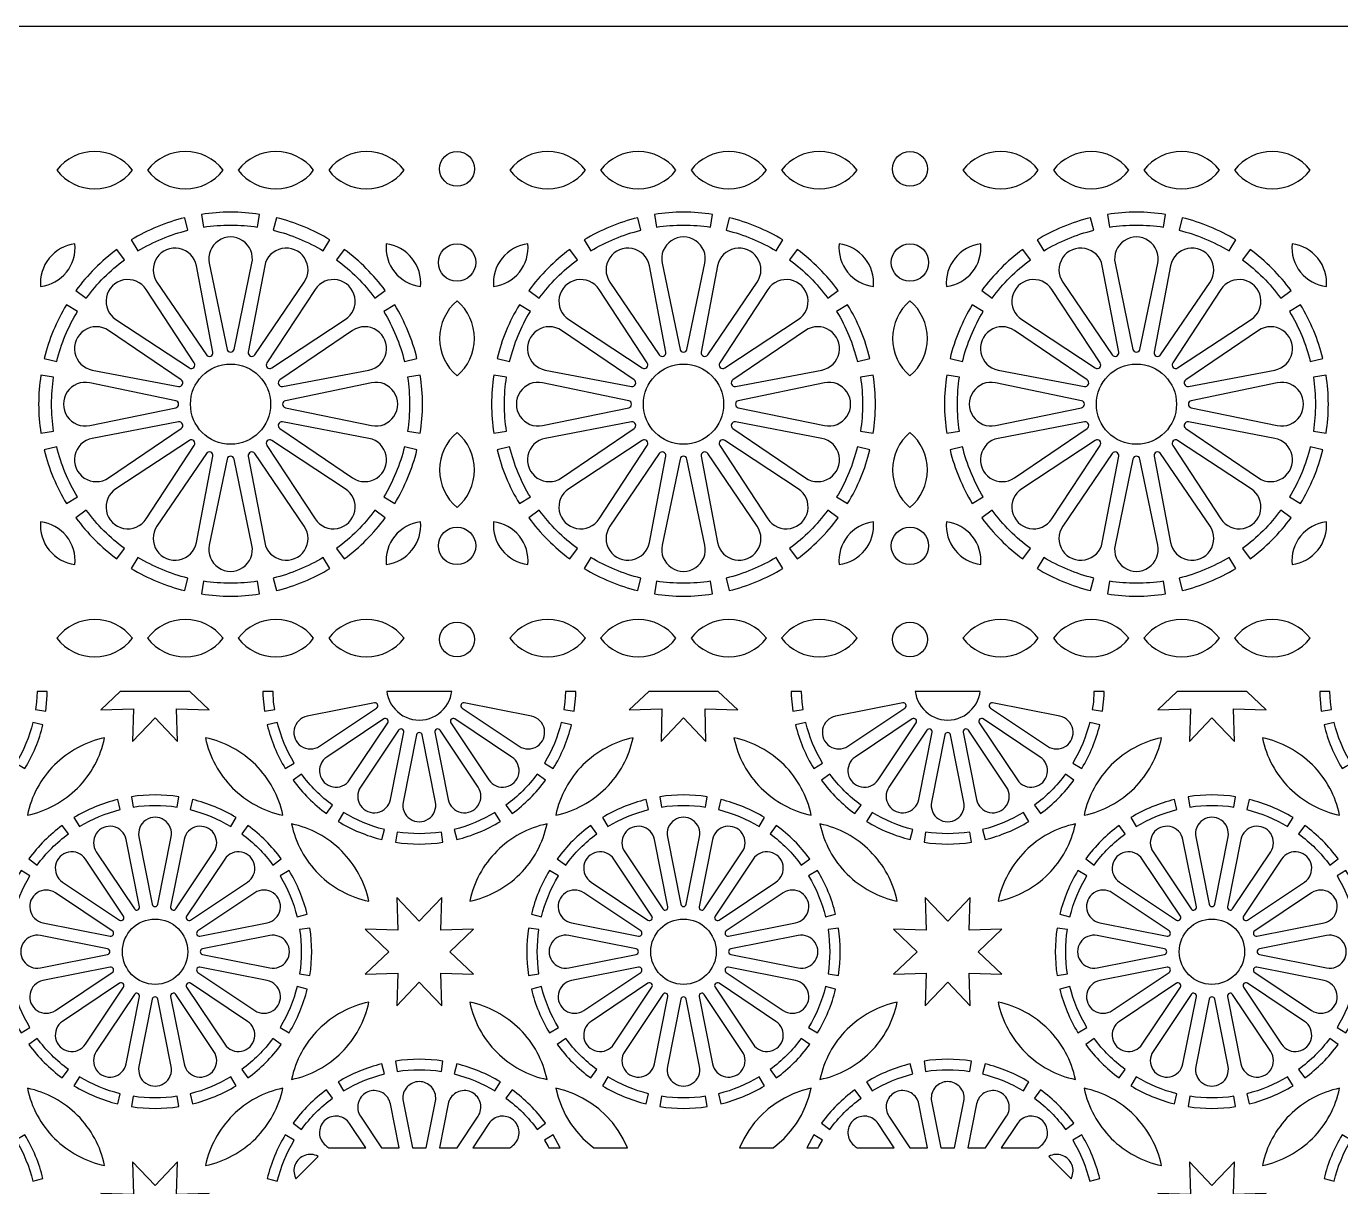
# Model space of a CAD drawing. Header units: millimetres. Extents: x 0 to 1400, y 170 to 1220.
# Drawn here: x 526 to 874.2, y 912.7 to 1220 of the extents above; entities that cross this region are included whole.
import ezdxf

# ---------------------------------------------------------------- set-up
doc = ezdxf.new("R2010")
doc.units = ezdxf.units.MM
doc.layers.add('CUT', color=1, linetype='CONTINUOUS')

msp = doc.modelspace()

# ---------------------------------------------------------------- linework, layer by layer
at = {"layer": 'CUT'}
for points in [[(0, 1220), (1400.15, 1220), (1400.15, 169.85), (0, 169.85)], [(528.815, 1043.85), (528.668, 1040.966), (528.377, 1039.082), (531.1, 1038.661), (531.526, 1042.805), (531.526, 1043.85)], [(550.854, 1043.85), (545.708, 1038.974), (554.357, 1039.207), (554.124, 1030.558), (560.075, 1036.839), (566.026, 1030.558), (565.793, 1039.207), (574.442, 1038.974), (569.296, 1043.85)], [(588.624, 1043.85), (588.624, 1042.805), (589.05, 1038.661), (591.773, 1039.082), (591.482, 1040.966), (591.335, 1043.85)], [(621.493, 1043.85), (621.607, 1043.126), (621.842, 1042.25), (622.167, 1041.404), (622.578, 1040.597), (623.072, 1039.837), (623.642, 1039.132), (624.282, 1038.492), (624.987, 1037.922), (625.747, 1037.428), (626.554, 1037.017), (627.4, 1036.692), (628.276, 1036.457), (629.17, 1036.316), (630.075, 1036.268), (630.98, 1036.316), (631.874, 1036.457), (632.75, 1036.692), (633.596, 1037.017), (634.403, 1037.428), (635.163, 1037.922), (635.868, 1038.492), (636.508, 1039.132), (637.078, 1039.837), (637.572, 1040.597), (637.983, 1041.404), (638.308, 1042.25), (638.543, 1043.126), (638.657, 1043.85)], [(668.815, 1043.85), (668.668, 1040.966), (668.377, 1039.082), (671.1, 1038.661), (671.526, 1042.805), (671.526, 1043.85)], [(690.854, 1043.85), (685.708, 1038.974), (694.357, 1039.207), (694.124, 1030.558), (700.075, 1036.839), (706.026, 1030.558), (705.793, 1039.207), (714.442, 1038.974), (709.296, 1043.85)], [(728.624, 1043.85), (728.624, 1042.805), (729.05, 1038.661), (731.773, 1039.082), (731.482, 1040.966), (731.335, 1043.85)], [(761.493, 1043.85), (761.607, 1043.126), (761.842, 1042.25), (762.167, 1041.404), (762.578, 1040.597), (763.072, 1039.837), (763.642, 1039.132), (764.282, 1038.492), (764.987, 1037.922), (765.747, 1037.428), (766.554, 1037.017), (767.4, 1036.692), (768.276, 1036.457), (769.17, 1036.316), (770.075, 1036.268), (770.98, 1036.316), (771.874, 1036.457), (772.75, 1036.692), (773.596, 1037.017), (774.403, 1037.428), (775.163, 1037.922), (775.868, 1038.492), (776.508, 1039.132), (777.078, 1039.837), (777.572, 1040.597), (777.983, 1041.404), (778.308, 1042.25), (778.543, 1043.126), (778.657, 1043.85)], [(808.815, 1043.85), (808.668, 1040.966), (808.377, 1039.082), (811.1, 1038.661), (811.526, 1042.805), (811.526, 1043.85)], [(830.854, 1043.85), (825.708, 1038.974), (834.357, 1039.207), (834.124, 1030.558), (840.075, 1036.839), (846.026, 1030.558), (845.793, 1039.207), (854.442, 1038.974), (849.296, 1043.85)], [(868.624, 1043.85), (868.624, 1042.805), (869.05, 1038.661), (871.773, 1039.082), (871.482, 1040.966), (871.335, 1043.85)], [(621.989, 974.925), (615.708, 968.974), (624.357, 969.207), (624.124, 960.558), (630.075, 966.839), (636.026, 960.558), (635.793, 969.207), (644.442, 968.974), (638.161, 974.925), (644.442, 980.876), (635.793, 980.643), (636.026, 989.292), (630.075, 983.011), (624.124, 989.292), (624.357, 980.643), (615.708, 980.876)], [(784.442, 980.876), (775.793, 980.643), (776.026, 989.292), (770.075, 983.011), (764.124, 989.292), (764.357, 980.643), (755.708, 980.876), (761.989, 974.925), (755.708, 968.974), (764.357, 969.207), (764.124, 960.558), (770.075, 966.839), (776.026, 960.558), (775.793, 969.207), (784.442, 968.974), (778.161, 974.925)], [(631.911, 923), (634.358, 935.299), (634.423, 935.749), (634.442, 936.203), (634.413, 936.655), (634.338, 937.103), (634.216, 937.54), (634.05, 937.962), (633.84, 938.365), (633.591, 938.743), (633.303, 939.094), (632.98, 939.413), (632.625, 939.697), (632.244, 939.943), (631.839, 940.147), (631.415, 940.309), (630.977, 940.426), (630.528, 940.495), (630.075, 940.519), (629.622, 940.495), (629.173, 940.426), (628.735, 940.309), (628.311, 940.147), (627.906, 939.943), (627.525, 939.697), (627.17, 939.413), (626.847, 939.094), (626.559, 938.743), (626.31, 938.365), (626.1, 937.962), (625.934, 937.54), (625.812, 937.103), (625.737, 936.655), (625.708, 936.203), (625.727, 935.749), (625.792, 935.299), (628.239, 923)], [(771.911, 923), (774.358, 935.299), (774.423, 935.749), (774.442, 936.203), (774.413, 936.655), (774.338, 937.103), (774.216, 937.54), (774.05, 937.962), (773.84, 938.365), (773.591, 938.743), (773.303, 939.094), (772.98, 939.413), (772.625, 939.697), (772.244, 939.943), (771.839, 940.147), (771.415, 940.309), (770.977, 940.426), (770.528, 940.495), (770.075, 940.519), (769.622, 940.495), (769.173, 940.426), (768.735, 940.309), (768.311, 940.147), (767.906, 939.943), (767.525, 939.697), (767.17, 939.413), (766.847, 939.094), (766.559, 938.743), (766.31, 938.365), (766.1, 937.962), (765.934, 937.54), (765.812, 937.103), (765.737, 936.655), (765.708, 936.203), (765.727, 935.749), (765.792, 935.299), (768.239, 923)], [(624.721, 923), (622.409, 934.625), (622.296, 935.067), (622.14, 935.493), (621.94, 935.9), (621.699, 936.285), (621.419, 936.642), (621.104, 936.968), (620.757, 937.26), (620.381, 937.515), (619.98, 937.728), (619.56, 937.9), (619.125, 938.026), (618.678, 938.107), (618.225, 938.141), (617.772, 938.128), (617.323, 938.068), (616.881, 937.961), (616.454, 937.81), (616.044, 937.615), (615.656, 937.378), (615.297, 937.103), (614.966, 936.791), (614.67, 936.447), (614.412, 936.074), (614.194, 935.676), (614.018, 935.258), (613.886, 934.824), (613.799, 934.379), (613.76, 933.926), (613.768, 933.473), (613.823, 933.022), (613.924, 932.581), (614.071, 932.151), (614.261, 931.739), (614.494, 931.347), (620.072, 923)], [(640.078, 923), (645.656, 931.347), (645.889, 931.739), (646.079, 932.151), (646.226, 932.581), (646.327, 933.022), (646.382, 933.473), (646.39, 933.926), (646.351, 934.379), (646.264, 934.824), (646.132, 935.258), (645.956, 935.676), (645.738, 936.074), (645.48, 936.447), (645.184, 936.791), (644.853, 937.103), (644.494, 937.378), (644.106, 937.615), (643.696, 937.81), (643.269, 937.961), (642.827, 938.068), (642.378, 938.128), (641.925, 938.141), (641.472, 938.107), (641.025, 938.026), (640.59, 937.9), (640.17, 937.728), (639.769, 937.515), (639.393, 937.26), (639.046, 936.968), (638.731, 936.642), (638.451, 936.285), (638.21, 935.9), (638.01, 935.493), (637.854, 935.067), (637.741, 934.625), (635.429, 923)], [(685.239, 923), (684.112, 925.406), (682.784, 927.607), (681.249, 929.67), (679.521, 931.576), (677.616, 933.303), (675.552, 934.839), (673.35, 936.167), (671.029, 937.275), (668.612, 938.152), (666.24, 938.76), (666.848, 936.388), (667.725, 933.971), (668.833, 931.65), (670.161, 929.448), (671.697, 927.384), (673.424, 925.479), (675.33, 923.751), (676.339, 923)], [(723.811, 923), (724.82, 923.751), (726.726, 925.479), (728.453, 927.384), (729.989, 929.448), (731.317, 931.65), (732.425, 933.971), (733.302, 936.388), (733.91, 938.76), (731.538, 938.152), (729.121, 937.275), (726.8, 936.167), (724.598, 934.839), (722.534, 933.303), (720.629, 931.576), (718.901, 929.67), (717.366, 927.607), (716.038, 925.406), (714.911, 923)], [(764.721, 923), (762.409, 934.625), (762.296, 935.067), (762.14, 935.493), (761.94, 935.9), (761.699, 936.285), (761.419, 936.642), (761.104, 936.968), (760.757, 937.26), (760.381, 937.515), (759.98, 937.728), (759.56, 937.9), (759.125, 938.026), (758.678, 938.107), (758.225, 938.141), (757.772, 938.128), (757.323, 938.068), (756.881, 937.961), (756.454, 937.81), (756.044, 937.615), (755.656, 937.378), (755.297, 937.103), (754.966, 936.791), (754.67, 936.447), (754.412, 936.074), (754.194, 935.676), (754.018, 935.258), (753.886, 934.824), (753.799, 934.379), (753.76, 933.926), (753.768, 933.473), (753.823, 933.022), (753.924, 932.581), (754.071, 932.151), (754.261, 931.739), (754.494, 931.347), (760.072, 923)], [(780.078, 923), (785.656, 931.347), (785.889, 931.739), (786.079, 932.151), (786.226, 932.581), (786.327, 933.022), (786.382, 933.473), (786.39, 933.926), (786.351, 934.379), (786.264, 934.824), (786.132, 935.258), (785.956, 935.676), (785.738, 936.074), (785.48, 936.447), (785.184, 936.791), (784.853, 937.103), (784.494, 937.378), (784.106, 937.615), (783.696, 937.81), (783.269, 937.961), (782.827, 938.068), (782.378, 938.128), (781.925, 938.141), (781.472, 938.107), (781.025, 938.026), (780.59, 937.9), (780.17, 937.728), (779.769, 937.515), (779.393, 937.26), (779.046, 936.968), (778.731, 936.642), (778.451, 936.285), (778.21, 935.9), (778.01, 935.493), (777.854, 935.067), (777.741, 934.625), (775.429, 923)], [(615.923, 923), (611.626, 929.431), (611.353, 929.796), (611.047, 930.129), (610.705, 930.429), (610.336, 930.693), (609.941, 930.915), (609.525, 931.096), (609.092, 931.233), (608.647, 931.324), (608.195, 931.368), (607.742, 931.366), (607.291, 931.316), (606.848, 931.22), (606.416, 931.078), (606.002, 930.892), (605.61, 930.665), (605.243, 930.398), (604.906, 930.094), (604.602, 929.757), (604.335, 929.39), (604.108, 928.998), (603.922, 928.584), (603.78, 928.152), (603.684, 927.709), (603.634, 927.258), (603.632, 926.805), (603.676, 926.353), (603.767, 925.908), (603.904, 925.475), (604.085, 925.059), (604.307, 924.664), (604.571, 924.295), (604.871, 923.953), (605.204, 923.647), (605.569, 923.374), (606.129, 923)], [(654.021, 923), (654.581, 923.374), (654.946, 923.647), (655.279, 923.953), (655.579, 924.295), (655.843, 924.664), (656.065, 925.059), (656.246, 925.475), (656.383, 925.908), (656.474, 926.353), (656.518, 926.805), (656.516, 927.258), (656.466, 927.709), (656.37, 928.152), (656.228, 928.584), (656.042, 928.998), (655.815, 929.39), (655.548, 929.757), (655.244, 930.094), (654.907, 930.398), (654.54, 930.665), (654.148, 930.892), (653.734, 931.078), (653.302, 931.22), (652.859, 931.316), (652.408, 931.366), (651.955, 931.368), (651.503, 931.324), (651.058, 931.233), (650.625, 931.096), (650.209, 930.915), (649.814, 930.693), (649.445, 930.429), (649.103, 930.129), (648.797, 929.796), (648.524, 929.431), (644.227, 923)], [(755.923, 923), (751.626, 929.431), (751.353, 929.796), (751.047, 930.129), (750.705, 930.429), (750.336, 930.693), (749.941, 930.915), (749.525, 931.096), (749.092, 931.233), (748.647, 931.324), (748.195, 931.368), (747.742, 931.366), (747.291, 931.316), (746.848, 931.22), (746.416, 931.078), (746.002, 930.892), (745.61, 930.665), (745.243, 930.398), (744.906, 930.094), (744.602, 929.757), (744.335, 929.39), (744.108, 928.998), (743.922, 928.584), (743.78, 928.152), (743.684, 927.709), (743.634, 927.258), (743.632, 926.805), (743.676, 926.353), (743.767, 925.908), (743.904, 925.475), (744.085, 925.059), (744.307, 924.664), (744.571, 924.295), (744.871, 923.953), (745.204, 923.647), (745.569, 923.374), (746.129, 923)], [(794.021, 923), (794.581, 923.374), (794.946, 923.647), (795.279, 923.953), (795.579, 924.295), (795.843, 924.664), (796.065, 925.059), (796.246, 925.475), (796.383, 925.908), (796.474, 926.353), (796.518, 926.805), (796.516, 927.258), (796.466, 927.709), (796.37, 928.152), (796.228, 928.584), (796.042, 928.998), (795.815, 929.39), (795.548, 929.757), (795.244, 930.094), (794.907, 930.398), (794.54, 930.665), (794.148, 930.892), (793.734, 931.078), (793.302, 931.22), (792.859, 931.316), (792.408, 931.366), (791.955, 931.368), (791.503, 931.324), (791.058, 931.233), (790.625, 931.096), (790.209, 930.915), (789.814, 930.693), (789.445, 930.429), (789.103, 930.129), (788.797, 929.796), (788.524, 929.431), (784.227, 923)], [(667.422, 923), (665.58, 926.412), (663.225, 924.981), (664.215, 923.351), (664.381, 923)], [(735.769, 923), (735.935, 923.351), (736.925, 924.981), (734.57, 926.412), (732.728, 923)], [(603.306, 920.702), (602.848, 920.93), (602.419, 921.076), (601.978, 921.177), (601.527, 921.232), (601.074, 921.24), (600.621, 921.201), (600.176, 921.114), (599.742, 920.982), (599.324, 920.806), (598.926, 920.588), (598.553, 920.33), (598.209, 920.034), (597.897, 919.703), (597.622, 919.344), (597.385, 918.956), (597.19, 918.546), (597.039, 918.119), (596.932, 917.677), (596.872, 917.228), (596.859, 916.775), (596.893, 916.322), (596.974, 915.875), (597.1, 915.44), (597.272, 915.02), (597.394, 914.791)], [(802.756, 914.791), (802.878, 915.02), (803.05, 915.44), (803.176, 915.875), (803.257, 916.322), (803.291, 916.775), (803.278, 917.228), (803.218, 917.677), (803.111, 918.119), (802.96, 918.546), (802.765, 918.956), (802.528, 919.344), (802.253, 919.703), (801.941, 920.034), (801.597, 920.33), (801.224, 920.588), (800.826, 920.806), (800.408, 920.982), (799.974, 921.114), (799.529, 921.201), (799.076, 921.24), (798.623, 921.232), (798.172, 921.177), (797.731, 921.076), (797.302, 920.93), (796.844, 920.702)], [(551.989, 904.925), (545.708, 898.974), (554.357, 899.207), (554.124, 890.558), (560.075, 896.839), (566.026, 890.558), (565.793, 899.207), (574.442, 898.974), (568.161, 904.925), (574.442, 910.876), (565.793, 910.643), (566.026, 919.292), (560.075, 913.011), (554.124, 919.292), (554.357, 910.643), (545.708, 910.876)], [(854.442, 910.876), (845.793, 910.643), (846.026, 919.292), (840.075, 913.011), (834.124, 919.292), (834.357, 910.643), (825.708, 910.876), (831.989, 904.925), (825.708, 898.974), (834.357, 899.207), (834.124, 890.558), (840.075, 896.839), (846.026, 890.558), (845.793, 899.207), (854.442, 898.974), (848.161, 904.925)]]:
    msp.add_lwpolyline(points, close=True, dxfattribs=at)
for points in [[(554.081, 1181.9, 0.2338316), (544.075, 1186.85, 0.2338316), (534.069, 1181.9, 0.2338316), (544.075, 1176.95, 0.2338316)], [(578.081, 1181.9, 0.2338316), (568.075, 1186.85, 0.2338316), (558.069, 1181.9, 0.2338316), (568.075, 1176.95, 0.2338316)], [(602.081, 1181.9, 0.2338316), (592.075, 1186.85, 0.2338316), (582.069, 1181.9, 0.2338316), (592.075, 1176.95, 0.2338316)], [(626.081, 1181.9, 0.2338316), (616.075, 1186.85, 0.2338316), (606.069, 1181.9, 0.2338316), (616.075, 1176.95, 0.2338316)], [(674.081, 1181.9, 0.2338316), (664.075, 1186.85, 0.2338316), (654.069, 1181.9, 0.2338316), (664.075, 1176.95, 0.2338316)], [(698.081, 1181.9, 0.2338316), (688.075, 1186.85, 0.2338316), (678.069, 1181.9, 0.2338316), (688.075, 1176.95, 0.2338316)], [(712.075, 1176.95, 0.2338316), (722.081, 1181.9, 0.2338316), (712.075, 1186.85, 0.2338316), (702.069, 1181.9, 0.2338316)], [(736.075, 1176.95, 0.2338316), (746.081, 1181.9, 0.2338316), (736.075, 1186.85, 0.2338316), (726.069, 1181.9, 0.2338316)], [(784.075, 1176.95, 0.2338316), (794.081, 1181.9, 0.2338316), (784.075, 1186.85, 0.2338316), (774.069, 1181.9, 0.2338316)], [(808.075, 1176.95, 0.2338316), (818.081, 1181.9, 0.2338316), (808.075, 1186.85, 0.2338316), (798.069, 1181.9, 0.2338316)], [(832.075, 1176.95, 0.2338316), (842.081, 1181.9, 0.2338316), (832.075, 1186.85, 0.2338316), (822.069, 1181.9, 0.2338316)], [(856.075, 1176.95, 0.2338316), (866.081, 1181.9, 0.2338316), (856.075, 1186.85, 0.2338316), (846.069, 1181.9, 0.2338316)], [(572.906, 1166.811, -0.0760181), (587.244, 1166.811), (587.766, 1170.185, 0.0760714), (572.384, 1170.185)], [(692.906, 1166.811, -0.0760181), (707.244, 1166.811), (707.766, 1170.185, 0.0760714), (692.384, 1170.185)], [(827.766, 1170.185, 0.0760714), (812.384, 1170.185), (812.906, 1166.811, -0.0760181), (827.244, 1166.811)], [(555.509, 1160.498, -0.076018), (568.756, 1165.985), (567.947, 1169.302, 0.0760714), (553.736, 1163.416)], [(591.394, 1165.985, -0.076018), (604.641, 1160.498), (606.414, 1163.416, 0.0760714), (592.203, 1169.302)], [(675.509, 1160.498, -0.076018), (688.756, 1165.985), (687.947, 1169.302, 0.0760714), (673.736, 1163.416)], [(726.414, 1163.416, 0.0760714), (712.203, 1169.302), (711.394, 1165.985, -0.076018), (724.641, 1160.498)], [(807.947, 1169.302, 0.0760714), (793.736, 1163.416), (795.509, 1160.498, -0.076018), (808.756, 1165.985)], [(846.414, 1163.416, 0.0760714), (832.203, 1169.302), (831.394, 1165.985, -0.076018), (844.641, 1160.498)], [(580.999, 1134.444), (585.739, 1157.243, 1.229312), (574.411, 1157.243), (579.151, 1134.444, 0.8134626)], [(700.999, 1134.444), (705.739, 1157.243, 1.229312), (694.411, 1157.243), (699.151, 1134.444, 0.8134626)], [(820.999, 1134.444), (825.739, 1157.243, 1.229312), (814.411, 1157.243), (819.151, 1134.444, 0.8134626)], [(538.851, 1162.388, 0.1947318), (532.008, 1158.57, 0.1947317), (529.749, 1151.068, 0.1947318), (536.592, 1154.886, 0.1947317)], [(541.852, 1148.009, -0.0760181), (551.991, 1158.148), (549.975, 1160.902, 0.0760714), (539.098, 1150.025)], [(575.372, 1133.693), (571.027, 1156.57, 1.2293118), (560.561, 1152.234), (573.665, 1132.986, 0.8134636)], [(586.485, 1132.986), (599.589, 1152.234, 1.2293118), (589.123, 1156.57), (584.778, 1133.693, 0.8134636)], [(608.159, 1158.148, -0.0760181), (618.298, 1148.009), (621.052, 1150.025, 0.0760714), (610.175, 1160.902)], [(630.401, 1151.068, 0.1947317), (628.142, 1158.57, 0.1947318), (621.299, 1162.388, 0.1947317), (623.558, 1154.886, 0.1947318)], [(658.851, 1162.388, 0.1947318), (652.008, 1158.57, 0.1947317), (649.749, 1151.068, 0.1947318), (656.592, 1154.886, 0.1947317)], [(661.852, 1148.009, -0.0760181), (671.991, 1158.148), (669.975, 1160.902, 0.0760714), (659.098, 1150.025)], [(695.372, 1133.693), (691.027, 1156.57, 1.2293118), (680.561, 1152.234), (693.665, 1132.986, 0.8134636)], [(706.485, 1132.986), (719.589, 1152.234, 1.2293118), (709.123, 1156.57), (704.778, 1133.693, 0.8134636)], [(741.052, 1150.025, 0.0760714), (730.175, 1160.902), (728.159, 1158.148, -0.0760181), (738.298, 1148.009)], [(743.558, 1154.886, 0.1947318), (750.401, 1151.068, 0.1947317), (748.142, 1158.57, 0.1947318), (741.299, 1162.388, 0.1947317)], [(776.592, 1154.886, 0.1947317), (778.851, 1162.388, 0.1947318), (772.008, 1158.57, 0.1947317), (769.749, 1151.068, 0.1947318)], [(789.975, 1160.902, 0.0760714), (779.098, 1150.025), (781.852, 1148.009, -0.0760181), (791.991, 1158.148)], [(815.372, 1133.693), (811.027, 1156.57, 1.2293118), (800.561, 1152.234), (813.665, 1132.986, 0.8134636)], [(826.485, 1132.986), (839.589, 1152.234, 1.2293118), (829.123, 1156.57), (824.778, 1133.693, 0.8134636)], [(861.052, 1150.025, 0.0760714), (850.175, 1160.902), (848.159, 1158.148, -0.0760181), (858.298, 1148.009)], [(863.558, 1154.886, 0.1947318), (870.401, 1151.068, 0.1947317), (868.142, 1158.57, 0.1947318), (861.299, 1162.388, 0.1947317)], [(570.461, 1130.845), (557.692, 1150.318, 1.2293119), (549.682, 1142.308), (569.155, 1129.539, 0.8134633)], [(590.995, 1129.539), (610.468, 1142.308, 1.2293119), (602.458, 1150.318), (589.689, 1130.845, 0.8134633)], [(690.461, 1130.845), (677.692, 1150.318, 1.2293119), (669.682, 1142.308), (689.155, 1129.539, 0.8134633)], [(710.995, 1129.539), (730.468, 1142.308, 1.2293119), (722.458, 1150.318), (709.689, 1130.845, 0.8134633)], [(810.461, 1130.845), (797.692, 1150.318, 1.2293119), (789.682, 1142.308), (809.155, 1129.539, 0.8134633)], [(830.995, 1129.539), (850.468, 1142.308, 1.2293119), (842.458, 1150.318), (829.689, 1130.845, 0.8134633)], [(534.015, 1131.244, -0.076018), (539.502, 1144.491), (536.584, 1146.264, 0.0760714), (530.698, 1132.053)], [(620.648, 1144.491, -0.076018), (626.135, 1131.244), (629.452, 1132.053, 0.0760714), (623.566, 1146.264)], [(640.075, 1127.393, 0.2205825), (644.69, 1137.345, 0.2205825), (640.075, 1147.297, 0.2205825), (635.46, 1137.345, 0.2205825)], [(654.015, 1131.244, -0.076018), (659.502, 1144.491), (656.584, 1146.264, 0.0760714), (650.698, 1132.053)], [(749.452, 1132.053, 0.0760714), (743.566, 1146.264), (740.648, 1144.491, -0.076018), (746.135, 1131.244)], [(764.69, 1137.345, 0.2205825), (760.075, 1147.297, 0.2205825), (755.46, 1137.345, 0.2205825), (760.075, 1127.393, 0.2205825)], [(776.584, 1146.264, 0.0760714), (770.698, 1132.053), (774.015, 1131.244, -0.076018), (779.502, 1144.491)], [(869.452, 1132.053, 0.0760714), (863.566, 1146.264), (860.648, 1144.491, -0.076018), (866.135, 1131.244)], [(567.014, 1126.335), (547.766, 1139.439, 1.2293118), (543.43, 1128.973), (566.307, 1124.628, 0.8134636)], [(593.843, 1124.628), (616.72, 1128.973, 1.2293118), (612.384, 1139.439), (593.136, 1126.335, 0.8134636)], [(687.014, 1126.335), (667.766, 1139.439, 1.2293118), (663.43, 1128.973), (686.307, 1124.628, 0.8134636)], [(713.843, 1124.628), (736.72, 1128.973, 1.2293118), (732.384, 1139.439), (713.136, 1126.335, 0.8134636)], [(807.014, 1126.335), (787.766, 1139.439, 1.2293118), (783.43, 1128.973), (806.307, 1124.628, 0.8134636)], [(833.843, 1124.628), (856.72, 1128.973, 1.2293118), (852.384, 1139.439), (833.136, 1126.335, 0.8134636)], [(533.189, 1112.756, -0.0760181), (533.189, 1127.094), (529.815, 1127.616, 0.0760714), (529.815, 1112.234)], [(565.556, 1120.849), (542.757, 1125.589, 1.229312), (542.757, 1114.261), (565.556, 1119.001, 0.8134626)], [(594.594, 1119.001), (617.393, 1114.261, 1.229312), (617.393, 1125.589), (594.594, 1120.849, 0.8134626)], [(626.961, 1127.094, -0.0760181), (626.961, 1112.756), (630.335, 1112.234, 0.0760714), (630.335, 1127.616)], [(653.189, 1112.756, -0.0760181), (653.189, 1127.094), (649.815, 1127.616, 0.0760714), (649.815, 1112.234)], [(685.556, 1120.849), (662.757, 1125.589, 1.229312), (662.757, 1114.261), (685.556, 1119.001, 0.8134626)], [(714.594, 1119.001), (737.393, 1114.261, 1.229312), (737.393, 1125.589), (714.594, 1120.849, 0.8134626)], [(750.335, 1112.234, 0.0760714), (750.335, 1127.616), (746.961, 1127.094, -0.0760181), (746.961, 1112.756)], [(769.815, 1127.616, 0.0760714), (769.815, 1112.234), (773.189, 1112.756, -0.0760181), (773.189, 1127.094)], [(805.556, 1120.849), (782.757, 1125.589, 1.229312), (782.757, 1114.261), (805.556, 1119.001, 0.8134626)], [(834.594, 1119.001), (857.393, 1114.261, 1.229312), (857.393, 1125.589), (834.594, 1120.849, 0.8134626)], [(870.335, 1112.234, 0.0760714), (870.335, 1127.616), (866.961, 1127.094, -0.0760181), (866.961, 1112.756)], [(566.307, 1115.222), (543.43, 1110.877, 1.2293118), (547.766, 1100.411), (567.014, 1113.515, 0.8134636)], [(593.136, 1113.515), (612.384, 1100.411, 1.2293118), (616.72, 1110.877), (593.843, 1115.222, 0.8134636)], [(686.307, 1115.222), (663.43, 1110.877, 1.2293118), (667.766, 1100.411), (687.014, 1113.515, 0.8134636)], [(713.136, 1113.515), (732.384, 1100.411, 1.2293118), (736.72, 1110.877), (713.843, 1115.222, 0.8134636)], [(806.307, 1115.222), (783.43, 1110.877, 1.2293118), (787.766, 1100.411), (807.014, 1113.515, 0.8134636)], [(833.136, 1113.515), (852.384, 1100.411, 1.2293118), (856.72, 1110.877), (833.843, 1115.222, 0.8134636)], [(640.075, 1092.553, 0.2205825), (644.69, 1102.505, 0.2205825), (640.075, 1112.457, 0.2205825), (635.46, 1102.505, 0.2205825)], [(764.69, 1102.505, 0.2205825), (760.075, 1112.457, 0.2205825), (755.46, 1102.505, 0.2205825), (760.075, 1092.553, 0.2205825)], [(539.502, 1095.359, -0.076018), (534.015, 1108.606), (530.698, 1107.797, 0.0760714), (536.584, 1093.586)], [(569.155, 1110.311), (549.682, 1097.542, 1.2293119), (557.692, 1089.532), (570.461, 1109.005, 0.8134633)], [(589.689, 1109.005), (602.458, 1089.532, 1.2293119), (610.468, 1097.542), (590.995, 1110.311, 0.8134633)], [(626.135, 1108.606, -0.076018), (620.648, 1095.359), (623.566, 1093.586, 0.0760714), (629.452, 1107.797)], [(659.502, 1095.359, -0.076018), (654.015, 1108.606), (650.698, 1107.797, 0.0760714), (656.584, 1093.586)], [(689.155, 1110.311), (669.682, 1097.542, 1.2293119), (677.692, 1089.532), (690.461, 1109.005, 0.8134633)], [(709.689, 1109.005), (722.458, 1089.532, 1.2293119), (730.468, 1097.542), (710.995, 1110.311, 0.8134633)], [(743.566, 1093.586, 0.0760714), (749.452, 1107.797), (746.135, 1108.606, -0.076018), (740.648, 1095.359)], [(770.698, 1107.797, 0.0760714), (776.584, 1093.586), (779.502, 1095.359, -0.076018), (774.015, 1108.606)], [(809.155, 1110.311), (789.682, 1097.542, 1.2293119), (797.692, 1089.532), (810.461, 1109.005, 0.8134633)], [(829.689, 1109.005), (842.458, 1089.532, 1.2293119), (850.468, 1097.542), (830.995, 1110.311, 0.8134633)], [(863.566, 1093.586, 0.0760714), (869.452, 1107.797), (866.135, 1108.606, -0.076018), (860.648, 1095.359)], [(573.665, 1106.864), (560.561, 1087.616, 1.2293118), (571.027, 1083.28), (575.372, 1106.157, 0.8134636)], [(579.151, 1105.406), (574.411, 1082.607, 1.229312), (585.739, 1082.607), (580.999, 1105.406, 0.8134626)], [(584.778, 1106.157), (589.123, 1083.28, 1.2293118), (599.589, 1087.616), (586.485, 1106.864, 0.8134636)], [(693.665, 1106.864), (680.561, 1087.616, 1.2293118), (691.027, 1083.28), (695.372, 1106.157, 0.8134636)], [(699.151, 1105.406), (694.411, 1082.607, 1.229312), (705.739, 1082.607), (700.999, 1105.406, 0.8134626)], [(704.778, 1106.157), (709.123, 1083.28, 1.2293118), (719.589, 1087.616), (706.485, 1106.864, 0.8134636)], [(813.665, 1106.864), (800.561, 1087.616, 1.2293118), (811.027, 1083.28), (815.372, 1106.157, 0.8134636)], [(819.151, 1105.406), (814.411, 1082.607, 1.229312), (825.739, 1082.607), (820.999, 1105.406, 0.8134626)], [(824.778, 1106.157), (829.123, 1083.28, 1.2293118), (839.589, 1087.616), (826.485, 1106.864, 0.8134636)], [(551.991, 1081.702, -0.0760181), (541.852, 1091.841), (539.098, 1089.825, 0.0760714), (549.975, 1078.948)], [(618.298, 1091.841, -0.0760181), (608.159, 1081.702), (610.175, 1078.948, 0.0760714), (621.052, 1089.825)], [(671.991, 1081.702, -0.0760181), (661.852, 1091.841), (659.098, 1089.825, 0.0760714), (669.975, 1078.948)], [(730.175, 1078.948, 0.0760714), (741.052, 1089.825), (738.298, 1091.841, -0.0760181), (728.159, 1081.702)], [(779.098, 1089.825, 0.0760714), (789.975, 1078.948), (791.991, 1081.702, -0.0760181), (781.852, 1091.841)], [(850.175, 1078.948, 0.0760714), (861.052, 1089.825), (858.298, 1091.841, -0.0760181), (848.159, 1081.702)], [(529.749, 1088.782, 0.1947317), (532.008, 1081.28, 0.1947318), (538.851, 1077.462, 0.1947317), (536.592, 1084.964, 0.1947318)], [(621.299, 1077.462, 0.1947318), (628.142, 1081.28, 0.1947317), (630.401, 1088.782, 0.1947318), (623.558, 1084.964, 0.1947317)], [(649.749, 1088.782, 0.1947317), (652.008, 1081.28, 0.1947318), (658.851, 1077.462, 0.1947317), (656.592, 1084.964, 0.1947318)], [(743.558, 1084.964, 0.1947317), (741.299, 1077.462, 0.1947318), (748.142, 1081.28, 0.1947317), (750.401, 1088.782, 0.1947318)], [(776.592, 1084.964, 0.1947318), (769.749, 1088.782, 0.1947317), (772.008, 1081.28, 0.1947318), (778.851, 1077.462, 0.1947317)], [(863.558, 1084.964, 0.1947317), (861.299, 1077.462, 0.1947318), (868.142, 1081.28, 0.1947317), (870.401, 1088.782, 0.1947318)], [(568.756, 1073.865, -0.076018), (555.509, 1079.352), (553.736, 1076.434, 0.0760714), (567.947, 1070.548)], [(604.641, 1079.352, -0.076018), (591.394, 1073.865), (592.203, 1070.548, 0.0760714), (606.414, 1076.434)], [(688.756, 1073.865, -0.076018), (675.509, 1079.352), (673.736, 1076.434, 0.0760714), (687.947, 1070.548)], [(712.203, 1070.548, 0.0760714), (726.414, 1076.434), (724.641, 1079.352, -0.076018), (711.394, 1073.865)], [(793.736, 1076.434, 0.0760714), (807.947, 1070.548), (808.756, 1073.865, -0.076018), (795.509, 1079.352)], [(832.203, 1070.548, 0.0760714), (846.414, 1076.434), (844.641, 1079.352, -0.076018), (831.394, 1073.865)], [(587.244, 1073.039, -0.0760181), (572.906, 1073.039), (572.384, 1069.665, 0.0760714), (587.766, 1069.665)], [(707.244, 1073.039, -0.0760181), (692.906, 1073.039), (692.384, 1069.665, 0.0760714), (707.766, 1069.665)], [(812.384, 1069.665, 0.0760714), (827.766, 1069.665), (827.244, 1073.039, -0.0760181), (812.906, 1073.039)], [(554.081, 1057.95, 0.2338316), (544.075, 1062.9, 0.2338316), (534.069, 1057.95, 0.2338316), (544.075, 1053, 0.2338316)], [(578.081, 1057.95, 0.2338316), (568.075, 1062.9, 0.2338316), (558.069, 1057.95, 0.2338316), (568.075, 1053, 0.2338316)], [(602.081, 1057.95, 0.2338316), (592.075, 1062.9, 0.2338316), (582.069, 1057.95, 0.2338316), (592.075, 1053, 0.2338316)], [(626.081, 1057.95, 0.2338316), (616.075, 1062.9, 0.2338316), (606.069, 1057.95, 0.2338316), (616.075, 1053, 0.2338316)], [(674.081, 1057.95, 0.2338316), (664.075, 1062.9, 0.2338316), (654.069, 1057.95, 0.2338316), (664.075, 1053, 0.2338316)], [(698.081, 1057.95, 0.2338316), (688.075, 1062.9, 0.2338316), (678.069, 1057.95, 0.2338316), (688.075, 1053, 0.2338316)], [(712.075, 1053, 0.2338316), (722.081, 1057.95, 0.2338316), (712.075, 1062.9, 0.2338316), (702.069, 1057.95, 0.2338316)], [(736.075, 1053, 0.2338316), (746.081, 1057.95, 0.2338316), (736.075, 1062.9, 0.2338316), (726.069, 1057.95, 0.2338316)], [(784.075, 1053, 0.2338316), (794.081, 1057.95, 0.2338316), (784.075, 1062.9, 0.2338316), (774.069, 1057.95, 0.2338316)], [(808.075, 1053, 0.2338316), (818.081, 1057.95, 0.2338316), (808.075, 1062.9, 0.2338316), (798.069, 1057.95, 0.2338316)], [(832.075, 1053, 0.2338316), (842.081, 1057.95, 0.2338316), (832.075, 1062.9, 0.2338316), (822.069, 1057.95, 0.2338316)], [(856.075, 1053, 0.2338316), (866.081, 1057.95, 0.2338316), (856.075, 1062.9, 0.2338316), (846.069, 1057.95, 0.2338316)], [(618.176, 1040.799), (600.373, 1037.258, 1.2185033), (603.651, 1029.343), (618.743, 1039.428, 0.8206798)], [(641.407, 1039.428), (656.499, 1029.343, 1.2185033), (659.777, 1037.258), (641.974, 1040.799, 0.8206798)], [(758.176, 1040.799), (740.373, 1037.258, 1.2185033), (743.651, 1029.343), (758.743, 1039.428, 0.8206798)], [(781.407, 1039.428), (796.499, 1029.343, 1.2185033), (799.777, 1037.258), (781.974, 1040.799, 0.8206798)], [(527.697, 1035.666, -0.0758398), (523.225, 1024.869), (525.584, 1023.436, 0.0759046), (530.378, 1035.012)], [(596.925, 1024.869, -0.0758398), (592.453, 1035.666), (589.772, 1035.012, 0.0759046), (594.566, 1023.436)], [(620.66, 1036.56), (605.568, 1026.475, 1.2185039), (611.625, 1020.418), (621.71, 1035.51, 0.8206772)], [(638.44, 1035.51), (648.525, 1020.418, 1.2185039), (654.582, 1026.475), (639.49, 1036.56, 0.8206772)], [(667.697, 1035.666, -0.0758398), (663.225, 1024.869), (665.584, 1023.436, 0.0759046), (670.378, 1035.012)], [(729.772, 1035.012, 0.0759046), (734.566, 1023.436), (736.925, 1024.869, -0.0758398), (732.453, 1035.666)], [(760.66, 1036.56), (745.568, 1026.475, 1.2185039), (751.625, 1020.418), (761.71, 1035.51, 0.8206772)], [(778.44, 1035.51), (788.525, 1020.418, 1.2185039), (794.582, 1026.475), (779.49, 1036.56, 0.8206772)], [(805.584, 1023.436, 0.0759046), (810.378, 1035.012), (807.697, 1035.666, -0.0758398), (803.225, 1024.869)], [(869.772, 1035.012, 0.0759046), (874.566, 1023.436), (876.925, 1024.869, -0.0758398), (872.453, 1035.666)], [(526.233, 1011.083, 0.1456685), (539.521, 1018.274, 0.1456685), (546.712, 1031.562, 0.1456685), (533.424, 1024.371, 0.1456685)], [(593.917, 1011.083, 0.1456685), (586.726, 1024.371, 0.1456685), (573.438, 1031.562, 0.1456685), (580.629, 1018.274, 0.1456685)], [(624.578, 1033.593), (614.493, 1018.501, 1.2185033), (622.408, 1015.223), (625.949, 1033.026, 0.8206798)], [(629.333, 1032.352), (625.792, 1014.549, 1.2185037), (634.358, 1014.549), (630.817, 1032.352, 0.8206783)], [(634.201, 1033.026), (637.742, 1015.223, 1.2185033), (645.657, 1018.501), (635.572, 1033.593, 0.8206798)], [(666.233, 1011.083, 0.1456685), (679.521, 1018.274, 0.1456685), (686.712, 1031.562, 0.1456685), (673.424, 1024.371, 0.1456685)], [(726.726, 1024.371, 0.1456685), (713.438, 1031.562, 0.1456685), (720.629, 1018.274, 0.1456685), (733.917, 1011.083, 0.1456685)], [(764.578, 1033.593), (754.493, 1018.501, 1.2185033), (762.408, 1015.223), (765.949, 1033.026, 0.8206798)], [(769.333, 1032.352), (765.792, 1014.549, 1.2185037), (774.358, 1014.549), (770.817, 1032.352, 0.8206783)], [(774.201, 1033.026), (777.742, 1015.223, 1.2185033), (785.657, 1018.501), (775.572, 1033.593, 0.8206798)], [(819.521, 1018.274, 0.1456685), (826.712, 1031.562, 0.1456685), (813.424, 1024.371, 0.1456685), (806.233, 1011.083, 0.1456685)], [(866.726, 1024.371, 0.1456685), (853.438, 1031.562, 0.1456685), (860.629, 1018.274, 0.1456685), (873.917, 1011.083, 0.1456685)], [(607.123, 1013.71, -0.0758399), (598.86, 1021.973), (596.633, 1020.343, 0.0759044), (605.493, 1011.483)], [(661.29, 1021.973, -0.0758399), (653.027, 1013.71), (654.657, 1011.483, 0.0759044), (663.517, 1020.343)], [(736.633, 1020.343, 0.0759044), (745.493, 1011.483), (747.123, 1013.71, -0.0758399), (738.86, 1021.973)], [(794.657, 1011.483, 0.0759044), (803.517, 1020.343), (801.29, 1021.973, -0.0758399), (793.027, 1013.71)], [(540.019, 1008.075, -0.0758398), (550.816, 1012.547), (550.162, 1015.228, 0.0759046), (538.586, 1010.434)], [(554.232, 1013.227, -0.0758397), (565.918, 1013.227), (566.339, 1015.954, 0.0759046), (553.811, 1015.954)], [(569.334, 1012.547, -0.0758398), (580.131, 1008.075), (581.564, 1010.434, 0.0759046), (569.988, 1015.228)], [(680.019, 1008.075, -0.0758398), (690.816, 1012.547), (690.162, 1015.228, 0.0759046), (678.586, 1010.434)], [(706.339, 1015.954, 0.0759046), (693.811, 1015.954), (694.232, 1013.227, -0.0758397), (705.918, 1013.227)], [(721.564, 1010.434, 0.0759046), (709.988, 1015.228), (709.334, 1012.547, -0.0758398), (720.131, 1008.075)], [(830.162, 1015.228, 0.0759046), (818.586, 1010.434), (820.019, 1008.075, -0.0758398), (830.816, 1012.547)], [(846.339, 1015.954, 0.0759046), (833.811, 1015.954), (834.232, 1013.227, -0.0758397), (845.918, 1013.227)], [(861.564, 1010.434, 0.0759046), (849.988, 1015.228), (849.334, 1012.547, -0.0758398), (860.131, 1008.075)], [(560.817, 987.498), (564.358, 1005.301, 1.2185037), (555.792, 1005.301), (559.333, 987.498, 0.8206783)], [(620.816, 1007.303, -0.0758398), (610.019, 1011.775), (608.586, 1009.416, 0.0759046), (620.162, 1004.622)], [(650.131, 1011.775, -0.0758398), (639.334, 1007.303), (639.988, 1004.622, 0.0759046), (651.564, 1009.416)], [(700.817, 987.498), (704.358, 1005.301, 1.2185037), (695.792, 1005.301), (699.333, 987.498, 0.8206783)], [(748.586, 1009.416, 0.0759046), (760.162, 1004.622), (760.816, 1007.303, -0.0758398), (750.019, 1011.775)], [(779.988, 1004.622, 0.0759046), (791.564, 1009.416), (790.131, 1011.775, -0.0758398), (779.334, 1007.303)], [(840.817, 987.498), (844.358, 1005.301, 1.2185037), (835.792, 1005.301), (839.333, 987.498, 0.8206783)], [(528.86, 997.877, -0.0758399), (537.123, 1006.14), (535.493, 1008.367, 0.0759044), (526.633, 999.507)], [(555.949, 986.824), (552.408, 1004.627, 1.2185033), (544.493, 1001.349), (554.578, 986.257, 0.8206798)], [(565.572, 986.257), (575.657, 1001.349, 1.2185033), (567.742, 1004.627), (564.201, 986.824, 0.8206798)], [(583.027, 1006.14, -0.0758399), (591.29, 997.877), (593.517, 999.507, 0.0759044), (584.657, 1008.367)], [(596.233, 1008.767, 0.1456685), (603.424, 995.479, 0.1456685), (616.712, 988.288, 0.1456685), (609.521, 1001.576, 0.1456685)], [(635.918, 1006.623, -0.0758397), (624.232, 1006.623), (623.811, 1003.896, 0.0759046), (636.339, 1003.896)], [(663.917, 1008.767, 0.1456685), (650.629, 1001.576, 0.1456685), (643.438, 988.288, 0.1456685), (656.726, 995.479, 0.1456685)], [(668.86, 997.877, -0.0758399), (677.123, 1006.14), (675.493, 1008.367, 0.0759044), (666.633, 999.507)], [(695.949, 986.824), (692.408, 1004.627, 1.2185033), (684.493, 1001.349), (694.578, 986.257, 0.8206798)], [(705.572, 986.257), (715.657, 1001.349, 1.2185033), (707.742, 1004.627), (704.201, 986.824, 0.8206798)], [(733.517, 999.507, 0.0759044), (724.657, 1008.367), (723.027, 1006.14, -0.0758399), (731.29, 997.877)], [(743.424, 995.479, 0.1456685), (756.712, 988.288, 0.1456685), (749.521, 1001.576, 0.1456685), (736.233, 1008.767, 0.1456685)], [(763.811, 1003.896, 0.0759046), (776.339, 1003.896), (775.918, 1006.623, -0.0758397), (764.232, 1006.623)], [(790.629, 1001.576, 0.1456685), (783.438, 988.288, 0.1456685), (796.726, 995.479, 0.1456685), (803.917, 1008.767, 0.1456685)], [(815.493, 1008.367, 0.0759044), (806.633, 999.507), (808.86, 997.877, -0.0758399), (817.123, 1006.14)], [(835.949, 986.824), (832.408, 1004.627, 1.2185033), (824.493, 1001.349), (834.578, 986.257, 0.8206798)], [(845.572, 986.257), (855.657, 1001.349, 1.2185033), (847.742, 1004.627), (844.201, 986.824, 0.8206798)], [(873.517, 999.507, 0.0759044), (864.657, 1008.367), (863.027, 1006.14, -0.0758399), (871.29, 997.877)], [(551.71, 984.34), (541.625, 999.432, 1.2185039), (535.568, 993.375), (550.66, 983.29, 0.8206772)], [(569.49, 983.29), (584.582, 993.375, 1.2185039), (578.525, 999.432), (568.44, 984.34, 0.8206772)], [(691.71, 984.34), (681.625, 999.432, 1.2185039), (675.568, 993.375), (690.66, 983.29, 0.8206772)], [(709.49, 983.29), (724.582, 993.375, 1.2185039), (718.525, 999.432), (708.44, 984.34, 0.8206772)], [(831.71, 984.34), (821.625, 999.432, 1.2185039), (815.568, 993.375), (830.66, 983.29, 0.8206772)], [(849.49, 983.29), (864.582, 993.375, 1.2185039), (858.525, 999.432), (848.44, 984.34, 0.8206772)], [(522.453, 984.184, -0.0758398), (526.925, 994.981), (524.566, 996.414, 0.0759046), (519.772, 984.838)], [(593.225, 994.981, -0.0758398), (597.697, 984.184), (600.378, 984.838, 0.0759046), (595.584, 996.414)], [(662.453, 984.184, -0.0758398), (666.925, 994.981), (664.566, 996.414, 0.0759046), (659.772, 984.838)], [(740.378, 984.838, 0.0759046), (735.584, 996.414), (733.225, 994.981, -0.0758398), (737.697, 984.184)], [(804.566, 996.414, 0.0759046), (799.772, 984.838), (802.453, 984.184, -0.0758398), (806.925, 994.981)], [(880.378, 984.838, 0.0759046), (875.584, 996.414), (873.225, 994.981, -0.0758398), (877.697, 984.184)], [(548.743, 980.422), (533.651, 990.507, 1.2185033), (530.373, 982.592), (548.176, 979.051, 0.8206798)], [(571.974, 979.051), (589.777, 982.592, 1.2185033), (586.499, 990.507), (571.407, 980.422, 0.8206798)], [(688.743, 980.422), (673.651, 990.507, 1.2185033), (670.373, 982.592), (688.176, 979.051, 0.8206798)], [(711.974, 979.051), (729.777, 982.592, 1.2185033), (726.499, 990.507), (711.407, 980.422, 0.8206798)], [(828.743, 980.422), (813.651, 990.507, 1.2185033), (810.373, 982.592), (828.176, 979.051, 0.8206798)], [(851.974, 979.051), (869.777, 982.592, 1.2185033), (866.499, 990.507), (851.407, 980.422, 0.8206798)], [(547.502, 975.667), (529.699, 979.208, 1.2185037), (529.699, 970.642), (547.502, 974.183, 0.8206783)], [(572.648, 974.183), (590.451, 970.642, 1.2185037), (590.451, 979.208), (572.648, 975.667, 0.8206783)], [(598.377, 980.768, -0.0758397), (598.377, 969.082), (601.104, 968.661, 0.0759046), (601.104, 981.189)], [(661.773, 969.082, -0.0758397), (661.773, 980.768), (659.046, 981.189, 0.0759046), (659.046, 968.661)], [(687.502, 975.667), (669.699, 979.208, 1.2185037), (669.699, 970.642), (687.502, 974.183, 0.8206783)], [(712.648, 974.183), (730.451, 970.642, 1.2185037), (730.451, 979.208), (712.648, 975.667, 0.8206783)], [(741.104, 968.661, 0.0759046), (741.104, 981.189), (738.377, 980.768, -0.0758397), (738.377, 969.082)], [(799.046, 981.189, 0.0759046), (799.046, 968.661), (801.773, 969.082, -0.0758397), (801.773, 980.768)], [(827.502, 975.667), (809.699, 979.208, 1.2185037), (809.699, 970.642), (827.502, 974.183, 0.8206783)], [(852.648, 974.183), (870.451, 970.642, 1.2185037), (870.451, 979.208), (852.648, 975.667, 0.8206783)], [(548.176, 970.799), (530.373, 967.258, 1.2185033), (533.651, 959.343), (548.743, 969.428, 0.8206798)], [(571.407, 969.428), (586.499, 959.343, 1.2185033), (589.777, 967.258), (571.974, 970.799, 0.8206798)], [(688.176, 970.799), (670.373, 967.258, 1.2185033), (673.651, 959.343), (688.743, 969.428, 0.8206798)], [(711.407, 969.428), (726.499, 959.343, 1.2185033), (729.777, 967.258), (711.974, 970.799, 0.8206798)], [(828.176, 970.799), (810.373, 967.258, 1.2185033), (813.651, 959.343), (828.743, 969.428, 0.8206798)], [(851.407, 969.428), (866.499, 959.343, 1.2185033), (869.777, 967.258), (851.974, 970.799, 0.8206798)], [(526.925, 954.869, -0.0758398), (522.453, 965.666), (519.772, 965.012, 0.0759046), (524.566, 953.436)], [(550.66, 966.56), (535.568, 956.475, 1.2185039), (541.625, 950.418), (551.71, 965.51, 0.8206772)], [(568.44, 965.51), (578.525, 950.418, 1.2185039), (584.582, 956.475), (569.49, 966.56, 0.8206772)], [(597.697, 965.666, -0.0758398), (593.225, 954.869), (595.584, 953.436, 0.0759046), (600.378, 965.012)], [(666.925, 954.869, -0.0758398), (662.453, 965.666), (659.772, 965.012, 0.0759046), (664.566, 953.436)], [(690.66, 966.56), (675.568, 956.475, 1.2185039), (681.625, 950.418), (691.71, 965.51, 0.8206772)], [(708.44, 965.51), (718.525, 950.418, 1.2185039), (724.582, 956.475), (709.49, 966.56, 0.8206772)], [(735.584, 953.436, 0.0759046), (740.378, 965.012), (737.697, 965.666, -0.0758398), (733.225, 954.869)], [(799.772, 965.012, 0.0759046), (804.566, 953.436), (806.925, 954.869, -0.0758398), (802.453, 965.666)], [(830.66, 966.56), (815.568, 956.475, 1.2185039), (821.625, 950.418), (831.71, 965.51, 0.8206772)], [(848.44, 965.51), (858.525, 950.418, 1.2185039), (864.582, 956.475), (849.49, 966.56, 0.8206772)], [(875.584, 953.436, 0.0759046), (880.378, 965.012), (877.697, 965.666, -0.0758398), (873.225, 954.869)], [(554.578, 963.593), (544.493, 948.501, 1.2185033), (552.408, 945.223), (555.949, 963.026, 0.8206798)], [(559.333, 962.352), (555.792, 944.549, 1.2185037), (564.358, 944.549), (560.817, 962.352, 0.8206783)], [(564.201, 963.026), (567.742, 945.223, 1.2185033), (575.657, 948.501), (565.572, 963.593, 0.8206798)], [(596.233, 941.083, 0.1456685), (609.521, 948.274, 0.1456685), (616.712, 961.562, 0.1456685), (603.424, 954.371, 0.1456685)], [(663.917, 941.083, 0.1456685), (656.726, 954.371, 0.1456685), (643.438, 961.562, 0.1456685), (650.629, 948.274, 0.1456685)], [(694.578, 963.593), (684.493, 948.501, 1.2185033), (692.408, 945.223), (695.949, 963.026, 0.8206798)], [(699.333, 962.352), (695.792, 944.549, 1.2185037), (704.358, 944.549), (700.817, 962.352, 0.8206783)], [(704.201, 963.026), (707.742, 945.223, 1.2185033), (715.657, 948.501), (705.572, 963.593, 0.8206798)], [(749.521, 948.274, 0.1456685), (756.712, 961.562, 0.1456685), (743.424, 954.371, 0.1456685), (736.233, 941.083, 0.1456685)], [(796.726, 954.371, 0.1456685), (783.438, 961.562, 0.1456685), (790.629, 948.274, 0.1456685), (803.917, 941.083, 0.1456685)], [(834.578, 963.593), (824.493, 948.501, 1.2185033), (832.408, 945.223), (835.949, 963.026, 0.8206798)], [(839.333, 962.352), (835.792, 944.549, 1.2185037), (844.358, 944.549), (840.817, 962.352, 0.8206783)], [(844.201, 963.026), (847.742, 945.223, 1.2185033), (855.657, 948.501), (845.572, 963.593, 0.8206798)], [(537.123, 943.71, -0.0758399), (528.86, 951.973), (526.633, 950.343, 0.0759044), (535.493, 941.483)], [(591.29, 951.973, -0.0758399), (583.027, 943.71), (584.657, 941.483, 0.0759044), (593.517, 950.343)], [(677.123, 943.71, -0.0758399), (668.86, 951.973), (666.633, 950.343, 0.0759044), (675.493, 941.483)], [(724.657, 941.483, 0.0759044), (733.517, 950.343), (731.29, 951.973, -0.0758399), (723.027, 943.71)], [(806.633, 950.343, 0.0759044), (815.493, 941.483), (817.123, 943.71, -0.0758399), (808.86, 951.973)], [(864.657, 941.483, 0.0759044), (873.517, 950.343), (871.29, 951.973, -0.0758399), (863.027, 943.71)], [(610.019, 938.075, -0.0758398), (620.816, 942.547), (620.162, 945.228, 0.0759046), (608.586, 940.434)], [(624.232, 943.227, -0.0758397), (635.918, 943.227), (636.339, 945.954, 0.0759046), (623.811, 945.954)], [(639.334, 942.547, -0.0758398), (650.131, 938.075), (651.564, 940.434, 0.0759046), (639.988, 945.228)], [(760.162, 945.228, 0.0759046), (748.586, 940.434), (750.019, 938.075, -0.0758398), (760.816, 942.547)], [(776.339, 945.954, 0.0759046), (763.811, 945.954), (764.232, 943.227, -0.0758397), (775.918, 943.227)], [(791.564, 940.434, 0.0759046), (779.988, 945.228), (779.334, 942.547, -0.0758398), (790.131, 938.075)], [(550.816, 937.303, -0.0758398), (540.019, 941.775), (538.586, 939.416, 0.0759046), (550.162, 934.622)], [(580.131, 941.775, -0.0758398), (569.334, 937.303), (569.988, 934.622, 0.0759046), (581.564, 939.416)], [(690.816, 937.303, -0.0758398), (680.019, 941.775), (678.586, 939.416, 0.0759046), (690.162, 934.622)], [(709.988, 934.622, 0.0759046), (721.564, 939.416), (720.131, 941.775, -0.0758398), (709.334, 937.303)], [(818.586, 939.416, 0.0759046), (830.162, 934.622), (830.816, 937.303, -0.0758398), (820.019, 941.775)], [(849.988, 934.622, 0.0759046), (861.564, 939.416), (860.131, 941.775, -0.0758398), (849.334, 937.303)], [(526.233, 938.767, 0.1456685), (533.424, 925.479, 0.1456685), (546.712, 918.288, 0.1456685), (539.521, 931.576, 0.1456685)], [(593.917, 938.767, 0.1456685), (580.629, 931.576, 0.1456685), (573.438, 918.288, 0.1456685), (586.726, 925.479, 0.1456685)], [(598.86, 927.877, -0.0758399), (607.123, 936.14), (605.493, 938.367, 0.0759044), (596.633, 929.507)], [(653.027, 936.14, -0.0758399), (661.29, 927.877), (663.517, 929.507, 0.0759044), (654.657, 938.367)], [(745.493, 938.367, 0.0759044), (736.633, 929.507), (738.86, 927.877, -0.0758399), (747.123, 936.14)], [(803.517, 929.507, 0.0759044), (794.657, 938.367), (793.027, 936.14, -0.0758399), (801.29, 927.877)], [(813.424, 925.479, 0.1456685), (826.712, 918.288, 0.1456685), (819.521, 931.576, 0.1456685), (806.233, 938.767, 0.1456685)], [(860.629, 931.576, 0.1456685), (853.438, 918.288, 0.1456685), (866.726, 925.479, 0.1456685), (873.917, 938.767, 0.1456685)], [(565.918, 936.623, -0.0758397), (554.232, 936.623), (553.811, 933.896, 0.0759046), (566.339, 933.896)], [(693.811, 933.896, 0.0759046), (706.339, 933.896), (705.918, 936.623, -0.0758397), (694.232, 936.623)], [(833.811, 933.896, 0.0759046), (846.339, 933.896), (845.918, 936.623, -0.0758397), (834.232, 936.623)], [(523.225, 924.981, -0.0758398), (527.697, 914.184), (530.378, 914.838, 0.0759046), (525.584, 926.414)], [(592.453, 914.184, -0.0758398), (596.925, 924.981), (594.566, 926.414, 0.0759046), (589.772, 914.838)], [(810.378, 914.838, 0.0759046), (805.584, 926.414), (803.225, 924.981, -0.0758398), (807.697, 914.184)], [(874.566, 926.414, 0.0759046), (869.772, 914.838), (872.453, 914.184, -0.0758398), (876.925, 924.981)]]:
    msp.add_lwpolyline(points, format="xyb", close=True, dxfattribs=at)
for centre, radius in [((640.075, 1182.235), 4.615), ((760.075, 1182.235), 4.615), ((640.075, 1157.445), 4.95), ((760.075, 1157.445), 4.95), ((580.075, 1119.925), 10.618), ((700.075, 1119.925), 10.618), ((820.075, 1119.925), 10.618), ((640.075, 1082.405), 4.95), ((760.075, 1082.405), 4.95), ((640.075, 1057.615), 4.615), ((760.075, 1057.615), 4.615), ((560.075, 974.925), 8.657), ((700.075, 974.925), 8.657), ((840.075, 974.925), 8.657)]:
    msp.add_circle(centre, radius, dxfattribs=at)

doc.saveas('drawing.dxf')
